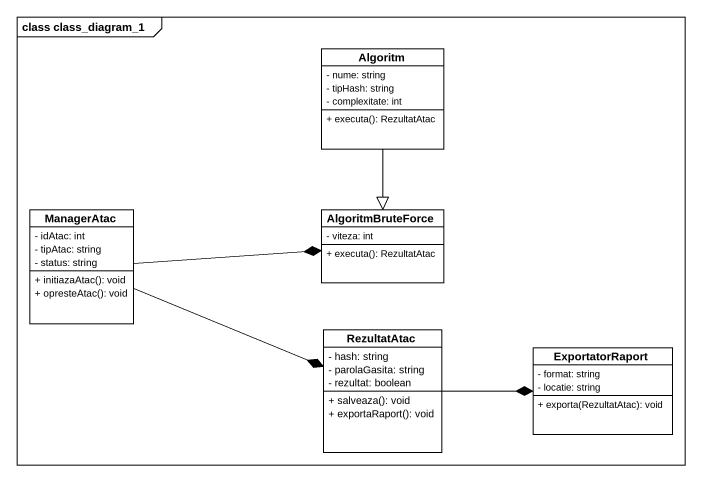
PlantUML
@startuml
mainframe class class_diagram_1
hide circle
hide empty members
skinparam classAttributeIconSize 0
class Algoritm {
  - nume: string
  - tipHash: string
  - complexitate: int
  + executa(): RezultatAtac
}
class ManagerAtac {
  - idAtac: int
  - tipAtac: string
  - status: string
  + initiazaAtac(): void
  + opresteAtac(): void
}
class AlgoritmBruteForce {
  - viteza: int
  + executa(): RezultatAtac
}
class RezultatAtac {
  - hash: string
  - parolaGasita: string
  - rezultat: boolean
  + salveaza(): void
  + exportaRaport(): void
}
class ExportatorRaport {
  - format: string
  - locatie: string
  + exporta(RezultatAtac): void
}
Algoritm --|> AlgoritmBruteForce
ManagerAtac -right-* AlgoritmBruteForce
ManagerAtac -right-* RezultatAtac
RezultatAtac -right-* ExportatorRaport
@enduml
